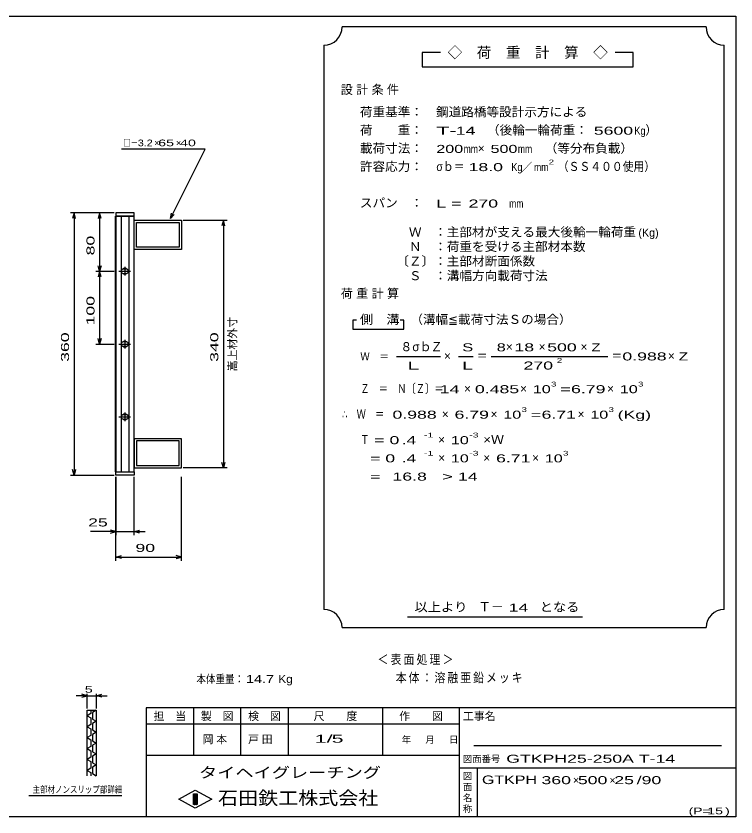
# Model space of a CAD drawing. Units: millimetres, scale not verified. Extents: x -910 to 866, y -641 to 527.
# Drawn here: x -123 to 866, y -573 to 527 of the extents above; entities that cross this region are included whole.
import ezdxf
from ezdxf.enums import TextEntityAlignment as Align

# ---------------------------------------------------------------- set-up
doc = ezdxf.new("R2010")
doc.units = ezdxf.units.MM
doc.header["$LTSCALE"] = 5
for name, color, linetype, lineweight in [('0_2', 150, 'Continuous', 25), ('16', 3, 'Continuous', 25), ('22', 4, 'Continuous', 25), ('24', 2, 'Continuous', 25), ('32', 4, 'Continuous', 25)]:
    doc.layers.add(name, color=color, linetype=linetype, lineweight=lineweight)
doc.styles.add('ベクトル', font='')
doc.styles.get('ベクトル').set_extended_font_data('ベクトル')

msp = doc.modelspace()

# ---------------------------------------------------------------- linework, layer by layer
at = {"layer": '0_2'}
for p, q in [((-864.5, 526.75), (865.5, 526.75)), ((865.5, 526.75), (865.5, -573.25)), ((865.5, -423.25), (55.5, -423.25)), ((55.5, -423.25), (55.5, -573.25)), ((120.5, -423.25), (120.5, -488.25)), ((185.5, -488.25), (185.5, -423.25)), ((250.5, -423.25), (250.5, -488.25)), ((380.5, -488.25), (380.5, -423.25)), ((485.5, -423.25), (485.5, -573.25)), ((485.5, -445.75), (55.5, -445.75)), ((845.5, -475.75), (505.5, -475.75)), ((55.5, -488.25), (485.5, -488.25)), ((485.5, -505.75), (865.5, -505.75)), ((510.5, -573.25), (510.5, -505.75)), ((100.5, -548.75), (123, -536.25)), ((123, -536.25), (145.5, -548.75)), ((123, -561.25), (100.5, -548.75)), ((120.5, -541.25), (125.5, -541.25)), ((120.5, -556.25), (120.5, -541.25)), ((120.5, -541.25), (121.5, -541.25)), ((121.5, -541.25), (121.5, -556.25)), ((122.5, -556.25), (122.5, -541.25)), ((122.5, -541.25), (123.5, -541.25)), ((145.5, -548.75), (123, -561.25)), ((123.5, -541.25), (123.5, -556.25)), ((124.5, -556.25), (124.5, -541.25)), ((124.5, -541.25), (125.5, -541.25)), ((125.5, -541.25), (125.5, -556.25)), ((125.5, -541.25), (125.5, -556.25)), ((125.5, -556.25), (120.5, -556.25)), ((121.5, -556.25), (122.5, -556.25)), ((123.5, -556.25), (124.5, -556.25)), ((865.5, -573.25), (-864.5, -573.25))]:
    msp.add_line(p, q, dxfattribs=at)
at = {"layer": '16'}
for p, q in [((39, 256.25), (14, 256.25)), ((14, 256.25), (14, 251.75)), ((39, 251.75), (39, 256.25)), ((13.3, -99.25), (13.3, 251.75)), ((13.3, 251.75), (14, 251.75)), ((14, 251.75), (39, 251.75)), ((14, 251.75), (14, -99.25)), ((39, 251.75), (14, 251.75)), ((21, 251.75), (21, -99.25)), ((32, -99.25), (32, 251.75)), ((39, -99.25), (39, 251.75)), ((39, 246.25), (104, 246.25)), ((39, 206.25), (39, 246.25)), ((42, 243.25), (101, 243.25)), ((42, 209.25), (42, 243.25)), ((101, 243.25), (101, 209.25)), ((104, 246.25), (104, 206.25)), ((101, 209.25), (42, 209.25)), ((104, 206.25), (39, 206.25)), ((18, 176.25), (34, 176.25)), ((28, 179.25), (24, 179.25)), ((26, 182.25), (26, 170.25)), ((24, 173.25), (28, 173.25)), ((28, 79.25), (24, 79.25)), ((26, 82.25), (26, 70.25)), ((18, 76.25), (34, 76.25)), ((24, 73.25), (28, 73.25)), ((28, -20.75), (24, -20.75)), ((26, -17.75), (26, -29.75)), ((18, -23.75), (34, -23.75)), ((24, -26.75), (28, -26.75)), ((104, -53.75), (39, -53.75)), ((39, -53.75), (39, -93.75)), ((104, -93.75), (104, -53.75)), ((101, -56.75), (42, -56.75)), ((42, -56.75), (42, -90.75)), ((101, -90.75), (101, -56.75)), ((39, -93.75), (104, -93.75)), ((42, -90.75), (101, -90.75)), ((14, -99.25), (13.3, -99.25)), ((14, -99.25), (39, -99.25)), ((14, -103.75), (14, -99.25)), ((14, -99.25), (39, -99.25)), ((39, -103.75), (14, -103.75)), ((39, -99.25), (39, -103.75))]:
    msp.add_line(p, q, dxfattribs=at)
for centre, radius, start, end in [((24, 176.25), 3, 90, 270), ((26, 176.25), 4, 46.6, 133.4), ((28, 176.25), 3, 270, 90), ((26, 176.25), 4, 226.6, 313.4), ((24, 76.25), 3, 90, 270), ((26, 76.25), 4, 46.6, 133.4), ((28, 76.25), 3, 270, 90), ((26, 76.25), 4, 226.6, 313.4), ((24, -23.75), 3, 90, 270), ((26, -23.75), 4, 46.6, 133.4), ((28, -23.75), 3, 270, 90), ((26, -23.75), 4, 226.6, 313.4)]:
    msp.add_arc(centre, radius, start, end, dxfattribs=at)
at = {"layer": '22'}
for p, q in [((136.5, 343.75), (21.5, 343.75)), ((89, 248.75), (136.5, 343.75)), ((11.5, 256.25), (-48.5, 256.25)), ((-43.5, 256.25), (-45.5, 248.75)), ((-41.5, 248.75), (-43.5, 256.25)), ((-43.5, 256.25), (-43.5, -103.75)), ((11.5, 256.25), (-13.5, 256.25)), ((-8.5, 256.25), (-10.5, 248.75)), ((-6.5, 248.75), (-8.5, 256.25)), ((-8.5, 256.25), (-8.5, 176.25)), ((89, 248.75), (90.5, 256.05)), ((89, 248.75), (94, 254.25)), ((106.5, 246.25), (166.5, 246.25)), ((161.5, 246.25), (159.5, 238.75)), ((163.5, 238.75), (161.5, 246.25)), ((161.5, 246.25), (161.5, -93.75)), ((-13.5, 176.25), (11.5, 176.25)), ((-8.5, 176.25), (-10.5, 183.75)), ((-8.5, 176.25), (-10.5, 168.75)), ((-6.5, 183.75), (-8.5, 176.25)), ((-6.5, 168.75), (-8.5, 176.25)), ((-8.5, 176.25), (-8.5, 76.25)), ((-8.5, 76.25), (-10.5, 83.75)), ((-6.5, 83.75), (-8.5, 76.25)), ((-13.5, 76.25), (11.5, 76.25)), ((161.5, -93.75), (159.5, -86.25)), ((163.5, -86.25), (161.5, -93.75)), ((-43.5, -103.75), (-45.5, -96.25)), ((-41.5, -96.25), (-43.5, -103.75)), ((166.5, -93.75), (106.5, -93.75)), ((-48.5, -103.75), (11.5, -103.75)), ((14, -106.25), (14, -186.25)), ((14, -221.25), (14, -106.25)), ((39, -186.25), (39, -106.25)), ((104, -221.25), (104, -106.25)), ((14, -181.25), (-21, -181.25)), ((14, -181.25), (6.5, -179.25)), ((6.5, -183.25), (14, -181.25)), ((14, -181.25), (39, -181.25)), ((39, -181.25), (46.5, -179.25)), ((46.5, -183.25), (39, -181.25)), ((39, -181.25), (54, -181.25)), ((14, -216.25), (21.5, -214.25)), ((21.5, -218.25), (14, -216.25)), ((14, -216.25), (104, -216.25)), ((104, -216.25), (96.5, -214.25)), ((96.5, -218.25), (104, -216.25))]:
    msp.add_line(p, q, dxfattribs=at)
at = {"layer": '24', "color": 4}
for p, q in [((824.5, 511.75), (324.5, 511.75)), ((299.5, 486.75), (299.5, -288.25)), ((849.5, -288.25), (849.5, 486.75)), ((459.5, 476.75), (434.5, 476.75)), ((434.5, 476.75), (434.5, 456.75)), ((724.5, 476.75), (699.5, 476.75)), ((724.5, 456.75), (724.5, 476.75)), ((434.5, 456.75), (724.5, 456.75)), ((344.5, 109.25), (339.5, 109.25)), ((339.5, 109.25), (339.5, 96.75)), ((409.5, 109.25), (404.5, 109.25)), ((409.5, 96.75), (409.5, 109.25)), ((339.5, 96.75), (409.5, 96.75)), ((399.5, 59.25), (459.5, 59.25)), ((484.5, 59.25), (504.5, 59.25)), ((529.5, 59.25), (689.5, 59.25)), ((414.5, -298.25), (654.5, -298.25)), ((324.5, -313.25), (824.5, -313.25))]:
    msp.add_line(p, q, dxfattribs=at)
for centre, start, end in [((299.5, 511.75), 270, 0), ((849.5, 511.75), 180, 270), ((299.5, -313.25), 0, 90), ((849.5, -313.25), 90, 180)]:
    msp.add_arc(centre, 25, start, end, dxfattribs=at)
at = {"layer": '32'}
for p, q in [((-25.5, -406.75), (-40.5, -406.75)), ((-25.5, -406.75), (-33, -404.75)), ((-33, -408.75), (-25.5, -406.75)), ((-25.5, -424.25), (-25.5, -404.25)), ((-25.5, -406.75), (-13, -406.75)), ((-13, -404.25), (-13, -424.25)), ((-13, -406.75), (-5.5, -404.75)), ((-5.5, -408.75), (-13, -406.75)), ((-13, -406.75), (2, -406.75)), ((-25.5, -426.75), (-13, -426.75)), ((-25.5, -516.75), (-25.5, -426.75)), ((-20.5, -426.75), (-20.5, -431.25)), ((-13, -426.75), (-18, -429.75)), ((-13, -426.75), (-13, -516.75)), ((-20.5, -431.25), (-25.5, -434.25)), ((-25.5, -434.25), (-20.5, -437.25)), ((-20.5, -437.25), (-20.5, -446.25)), ((-18, -429.75), (-18, -438.75)), ((-18, -438.75), (-13, -441.75)), ((-20.5, -446.25), (-25.5, -449.25)), ((-25.5, -449.25), (-20.5, -452.25)), ((-13, -441.75), (-18, -444.75)), ((-18, -444.75), (-18, -453.75)), ((-20.5, -461.25), (-25.5, -464.25)), ((-20.5, -452.25), (-20.5, -461.25)), ((-18, -453.75), (-13, -456.75)), ((-13, -456.75), (-18, -459.75)), ((-18, -459.75), (-18, -468.75)), ((-25.5, -464.25), (-20.5, -467.25)), ((-20.5, -467.25), (-20.5, -476.25)), ((-18, -468.75), (-13, -471.75)), ((-13, -471.75), (-18, -474.75)), ((-20.5, -476.25), (-25.5, -479.25)), ((-25.5, -479.25), (-20.5, -482.25)), ((-20.5, -482.25), (-20.5, -491.25)), ((-18, -474.75), (-18, -483.75)), ((-18, -483.75), (-13, -486.75)), ((-20.5, -491.25), (-25.5, -494.25)), ((-25.5, -494.25), (-20.5, -497.25)), ((-13, -486.75), (-18, -489.75)), ((-18, -489.75), (-18, -498.75)), ((-20.5, -497.25), (-20.5, -506.25)), ((-18, -498.75), (-13, -501.75)), ((-13, -501.75), (-18, -504.75)), ((-18, -504.75), (-18, -513.75)), ((-20.5, -506.25), (-25.5, -509.25)), ((-25.5, -509.25), (-20.5, -512.25)), ((-20.5, -512.25), (-20.5, -516.75)), ((-18, -513.75), (-13, -516.75)), ((22, -544.25), (-105.5, -544.25))]:
    msp.add_line(p, q, dxfattribs=at)

# ---------------------------------------------------------------- texts
at = {"layer": '0_2', "style": 'ベクトル'}
for s, height, p in [('担\u3000当', 11, (65.5, -434.75)), ('製\u3000図', 11, (130.5, -434.75)), ('検\u3000図', 11, (195.5, -434.75)), ('尺\u3000\u3000度', 11, (285.5, -434.75)), ('作\u3000\u3000図', 11, (403, -434.75)), ('工事名', 11, (490.5, -434.75)), ('年', 9.16, (406.5, -467)), ('月', 9.16, (439, -467)), ('日', 9.16, (471.5, -467)), ('図面番号', 9.164, (490.5, -493.5)), ('図', 9.16, (490.5, -517)), ('面', 9.16, (490.5, -532)), ('名', 9.16, (490.5, -547)), ('称', 9.16, (490.5, -562))]:
    msp.add_text(s, height=height, dxfattribs=at).set_placement(p, align=Align.MIDDLE_LEFT)
at = {"layer": '0_2', "color": 222, "style": 'ベクトル'}
for s, height, width, p in [('タイヘイグレーチング', 14.66, 1.25, (128, -512.25)), ('石田鉄工株式会社', 18.33, 1.1, (154.25, -547.25))]:
    msp.add_text(s, height=height, dxfattribs=dict(at, width=width)).set_placement(p, align=Align.MIDDLE_LEFT)
at = {"layer": '22', "color": 2, "style": 'ベクトル'}
for s, height, width, p in [('□－', 9.164, 0.8, (24, 352.5)), ('3.2', 9.164, 1.2, (44, 352.5)), (' 65 ', 9.164, 1.6, (66.5, 352.5)), (' 40 ', 9.164, 1.6, (96.5, 352.5)), (' 25 ', 11, 1.65, (-31, -168.75)), (' 90 ', 11, 1.65, (34, -203.75)), ('本体重量：', 11, 0.85, (124.5, -383.75)), (' 14.7', 11, 1.35, (187, -383.75)), ('Kg', 11, 1.1, (237, -383.75)), ('1/', 11, 2, (287, -465.75)), (' 5 ', 11, 2, (302, -465.75)), ('GTKPH25-250A T-14      ', 11, 1.65, (550, -493.25)), ('GTKPH', 11.73, 1.4, (516.64, -522.18)), ('/', 11, 1.65, (729.14, -522.68)), (' 360 ', 11, 1.65, (591.64, -522.68)), (' 500 ', 11, 1.65, (641.64, -522.68)), (' 25 ', 11, 1.65, (691.64, -522.68)), (' 90 ', 11, 1.65, (729.14, -522.68)), ('(P=', 9.164, 1.55, (800.5, -565)), (' 15 ', 9.164, 1.6, (820.5, -565)), (')', 9.16, 1.6, (850.5, -565))]:
    msp.add_text(s, height=height, dxfattribs=dict(at, width=width)).set_placement(p, align=Align.MIDDLE_LEFT)
for height, p in [(9.16, (66.5, 352.5)), (9.16, (96.5, 352.5)), (11, (641.64, -522.68)), (11, (691.64, -522.68))]:
    msp.add_text('×', height=height, dxfattribs=at).set_placement(p, align=Align.MIDDLE_LEFT)
at = {"layer": '22', "color": 2, "style": 'ベクトル', "width": 1.65}
for s, p in [(' 80 ', (-21, 191.25)), (' 100 ', (-21, 95)), (' 360 ', (-56, 45)), (' 340', (149, 45))]:
    msp.add_text(s, height=11, rotation=90, dxfattribs=at).set_placement(p, align=Align.MIDDLE_LEFT)
at = {"layer": '22', "color": 2, "style": 'ベクトル'}
msp.add_text('嵩上材外寸', height=11, rotation=90, dxfattribs=at).set_placement((174, 38.75), align=Align.MIDDLE_LEFT)
at = {"layer": '22', "color": 2, "attachment_point": 4, "style": 'ベクトル'}
for s, insert, char_height in [('\\T1.2;\\W0.85;＜表面処理＞', (373.25, -357.5), 12.83), ('\\T1.19;\\W0.85;本体：溶融亜鉛メッキ', (398.25, -382.5), 12.83), ('\\T1.25;岡本\u3000', (132.89, -467.18), 11), ('\\T1.25;戸田\u3000', (195.39, -467.18), 11)]:
    msp.add_mtext(s, dxfattribs=dict(at, insert=insert, char_height=char_height))
at = {"layer": '24', "style": 'ベクトル'}
for s, height, p in [('◇\u3000荷\u3000重\u3000計\u3000算\u3000◇', 14.66, (469.5, 476.75)), ('）', 12.1, (741, 370)), ('×', 12.1, (511, 345)), ('／', 11, (570.75, 319.25)), ('(Kg)', 11, (731.5, 229.25)), ('８', 12.1, (404.5, 72.5)), ('σｂ', 12.1, (421, 72.5)), ('Ｚ', 12.1, (446, 72.5)), ('×', 12.1, (549.5, 72.5)), ('×', 12.1, (594.5, 72.5)), ('×', 12.1, (652, 72.5)), ('×', 12.1, (464.5, 60)), ('×', 12.1, (772, 60)), ('×', 12.1, (492, 15)), ('×', 12.1, (569, 15)), ('×', 12.1, (688.5, 15)), ('×', 12.1, (461.5, -20)), ('×', 12.1, (528.5, -20)), ('×', 12.1, (648, -20)), ('×', 12.1, (456.5, -55)), ('×', 12.1, (456.5, -80)), ('×', 12.1, (518.5, -80)), ('×', 12.1, (585.5, -80)), ('Ｔ－', 12.83, (511.5, -284.5))]:
    msp.add_text(s, height=height, dxfattribs=at).set_placement(p, align=Align.MIDDLE_LEFT)
for s, height, width, p in [('荷重基準：\u3000', 12.1, 1.05, (349, 395)), ('鋼道路橋等設計示方による', 12.1, 1.05, (453.5, 395)), ('荷\u3000\u3000重：\u3000', 12.1, 1.05, (349, 370)), ('T-', 11, 2, (454, 369.25)), (' 14 ', 11, 1.65, (474, 369.25)), ('（後輪一輪荷重：', 12.1, 1.05, (523.5, 370)), (' 5600', 11, 1.65, (663.5, 369.25)), ('Kg', 11, 0.85, (726, 369.25)), ('載荷寸法：\u3000', 12.1, 1.05, (349, 345)), ('\u3000（等分布負載）', 12.1, 1.05, (585.5, 345)), ('200', 11, 1.5, (454, 344.25)), ('mm', 11, 0.8, (491.5, 344.25)), ('500', 11, 1.5, (528.5, 344.25)), ('mm', 11, 0.8, (566, 344.25)), ('許容応力：\u3000', 12.1, 1.05, (349, 320)), ('σｂ＝', 12.1, 0.9, (454, 320)), (' 18.0', 11, 1.65, (491.5, 319.25)), ('Kg', 11, 0.85, (557, 319.25)), ('mm', 11, 0.8, (588.25, 319.25)), ('2', 6.6, 1.5, (608.25, 326.25)), ('（ＳＳ４００使用）', 12.1, 0.9, (620.75, 320)), ('スパン\u3000：\u3000', 12.1, 1.05, (349, 270)), ('L =', 11, 1.65, (454, 269.25)), (' 270 ', 11, 1.65, (491.5, 269.25)), ('mm', 11, 0.8, (554, 269.25)), ('\u3000Ｗ\u3000：主部材が支える最大後輪一輪荷重', 12.1, 1.05, (399, 230)), ('\u3000Ｎ\u3000：荷重を受ける主部材本数', 12.1, 1.05, (399, 210)), ('〔Ｚ〕：主部材断面係数', 12.1, 1.05, (399, 190)), ('\u3000Ｓ\u3000：溝幅方向載荷寸法', 12.1, 1.05, (399, 170)), ('側\u3000溝', 12.1, 1.1, (349, 110)), ('\u3000（溝幅≦載荷寸法Ｓの場合）', 12.1, 1.05, (401, 110)), ('S', 11, 1.55, (489.5, 71.75)), ('8', 11, 1.5, (537, 71.75)), (' 18 ', 11, 1.65, (554.5, 71.75)), (' 500 ', 11, 1.65, (599.5, 71.75)), ('Z', 11, 1.4, (667, 71.75)), ('Ｗ\u3000＝', 11, 0.85, (349.5, 59.25)), ('＝', 12.1, 0.9, (509.5, 60)), ('2', 6.6, 1.5, (619.5, 53.75)), ('＝', 12.1, 0.9, (694.5, 60)), ('0.988', 11, 1.65, (709.5, 59.25)), ('Z', 11, 1.4, (787, 59.25)), ('L', 11, 1.8, (489.5, 46.75)), (' 270 ', 11, 1.65, (567, 46.75)), ('Ｚ\u3000＝\u3000Ｎ〔Ｚ〕＝', 12.1, 0.75, (349.5, 15)), ('3', 6.6, 1.5, (611.5, 21.25)), ('3', 6.6, 1.5, (731, 21.25)), (' 14 ', 11, 1.65, (452, 14.25)), ('0.485', 11, 1.65, (507, 14.25)), ('10', 11, 1.5, (586.5, 14.25)), ('=', 11, 1.7, (624, 14.25)), ('6.79', 11, 1.65, (639, 14.25)), ('10', 11, 1.5, (706, 14.25)), ('3', 6.6, 1.5, (571, -13.75)), ('3', 6.6, 1.5, (690.5, -13.75)), ('∴\u3000Ｗ\u3000＝', 12.1, 0.75, (324.5, -20)), (' 0.988', 11, 1.65, (387, -20.75)), ('6.79', 11, 1.65, (479, -20.75)), ('10', 11, 1.5, (546, -20.75)), ('=', 11, 1.7, (583.5, -20.75)), ('6.71', 11, 1.65, (598.5, -20.75)), ('10', 11, 1.5, (665.5, -20.75)), ('(Kg)', 11, 1.65, (703, -20.75)), ('Ｔ', 12.1, 0.75, (349.5, -55)), (' = 0', 11, 1.65, (362, -55.75)), (' .4 ', 11, 1.65, (399.5, -55.75)), ('-1', 6.598, 1.65, (437, -48.75)), ('10', 11, 1.5, (474, -55.75)), ('-3', 6.598, 1.65, (499, -48.75)), ('×Ｗ', 12.1, 1.1, (518.5, -55)), ('  = 0', 11, 1.65, (349.5, -80.75)), (' .4 ', 11, 1.65, (399.5, -80.75)), ('-1', 6.598, 1.65, (437, -73.75)), ('10', 11, 1.5, (474, -80.75)), ('-3', 6.598, 1.65, (499, -73.75)), ('6.71', 11, 1.65, (536, -80.75)), ('10', 11, 1.5, (603, -80.75)), ('3', 6.6, 1.5, (628, -73.75)), ('  =', 11, 1.65, (349.5, -105.75)), (' 16.8', 11, 1.65, (387, -105.75)), ('>', 11, 1.7, (462, -105.75)), (' 14 ', 11, 1.65, (477, -105.75)), ('以上より\u3000', 12.1, 1.1, (424, -285)), (' 14 ', 11, 1.65, (546.5, -285.75)), ('となる', 12.1, 1.1, (596, -285))]:
    msp.add_text(s, height=height, dxfattribs=dict(at, width=width)).set_placement(p, align=Align.MIDDLE_LEFT)
at = {"layer": '24', "attachment_point": 4, "style": 'ベクトル'}
for s, insert, char_height in [('\\T1.28;設計条件', (322.75, 425), 12.1), ('\\T1.28;荷重計算', (322.75, 145), 12.1), ('\\T1.5;\\W2;\\~L\\~', (402, 46.75), 11)]:
    msp.add_mtext(s, dxfattribs=dict(at, insert=insert, char_height=char_height))
at = {"layer": '32', "color": 2, "style": 'ベクトル'}
for s, width, p in [(' 5 ', 1.6, (-34.25, -398)), ('主部材ノンスリップ部詳細', 0.8, (-100.5, -535.5))]:
    msp.add_text(s, height=9.164, dxfattribs=dict(at, width=width)).set_placement(p, align=Align.MIDDLE_LEFT)

doc.saveas('drawing.dxf')
